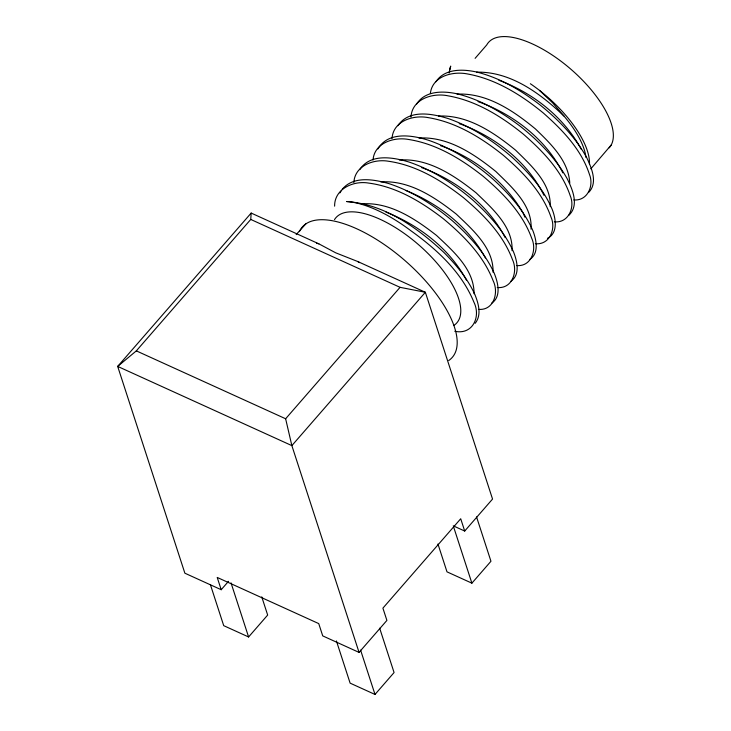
<?xml version="1.0" encoding="UTF-8"?>
<svg xmlns="http://www.w3.org/2000/svg" width="731" height="731" viewBox="0 0 731 731"><rect width="100%" height="100%" fill="white"/><g stroke="black" fill="none" stroke-linecap="round" stroke-linejoin="round"><path stroke-width="1.1" d="M228.511 581.319L221.201 589.716L184.87 573.195L117.682 366.405L136.331 350.871L250.751 219.437L251.172 213.059L318.835 243.825L335.693 252.807L357.697 261.506L425.36 292.272L492.548 499.063L464.706 531.044L453.257 525.836M334.606 206.16C334.378 188.772 353.576 180.393 368.689 183.088C396.595 186.798 421.485 201.857 443.388 218.779C463.801 235.775 483.429 255.612 493.16 280.814C498.917 292.4 494.019 310.529 478.75 309.387M353.868 182.567C354.645 165.581 373.943 158.654 388.554 161.259C416.533 165.288 441.451 180.475 463.363 197.598C483.557 214.603 503.047 234.404 512.449 259.578C518.169 271.338 512.367 289.028 497.244 287.511M474.063 293.789C474.291 269.355 453.01 250.943 436.553 235.455C415.19 218.797 389.522 201.573 361.215 203.912M373.029 160.043C374.226 143.002 393.863 136.734 408.428 139.447C436.471 143.788 461.407 159.093 483.328 176.418C503.303 193.432 522.656 213.196 531.729 238.333C537.02 249.783 531.4 266.76 516.854 265.572M493.06 272.252C493.772 248.001 472.518 229.58 456.336 214.146C434.945 197.269 409.278 179.981 380.833 181.928M392.017 138.552C393.068 120.944 413.399 114.63 428.311 117.645C456.409 122.287 481.373 137.73 503.293 155.246C523.04 172.269 542.256 191.979 551 217.089C556.227 228.721 549.739 245.232 535.348 243.697M410.986 117.042C411.964 98.868 432.916 92.535 448.194 95.852C476.347 100.805 501.338 116.366 523.259 134.075C542.777 151.098 561.856 170.771 570.262 195.835C575.279 207.458 568.352 223.394 554.262 221.804M512.056 250.715C513.253 226.647 492.018 208.216 476.109 192.838C454.444 175.55 428.32 157.896 399.345 160.034M430.349 93.513C432.323 75.823 453.257 70.87 468.087 74.069C496.285 79.323 521.294 95.003 543.206 112.912C562.495 129.935 581.447 149.563 589.506 174.572C594.111 185.939 587.377 201.153 573.771 199.929M531.035 229.168C532.735 205.292 511.517 186.853 495.883 171.529C474.2 154.022 448.066 136.304 418.964 138.04M449.072 72.981L450.707 66.092A94.29 39.858 41 0 0 449.702 69.902M550.251 206.645C551.256 183.317 531.008 165.325 515.657 150.23C493.955 132.503 467.822 114.721 438.591 116.065M475.187 323.312C481.884 314.897 478.449 303.411 474.848 294.429C467.484 278.465 456.135 264.786 443.836 252.387C417.035 227.442 384.369 204.095 346.695 201.546A94.29 39.858 41 0 1 410.84 230.713C436.709 249.216 461.581 272.042 473.852 302.04C481.126 316.569 472.802 335.182 454.783 331.262M339.86 192.911L341.021 191.138M342.19 189.366C353.375 175.604 374.016 179.36 388.993 183.645C412.494 191.394 433.638 204.963 452.443 220.844C469.201 235.711 484.854 252.643 494.22 273.23C498.003 282.468 501.649 296.96 491.424 303.356M359.789 169.638C370.133 153.218 393.232 157.22 408.967 162.026C432.469 169.985 453.604 183.664 472.381 199.691C488.957 214.558 504.472 231.462 513.582 252.031C517.109 261.031 520.426 274.664 510.987 281.161M377.9 148.96C388.198 131.141 412.512 135.089 428.951 140.416C452.443 148.576 473.578 162.373 492.319 178.547C508.703 193.413 524.081 210.281 532.936 230.822C536.38 239.759 539.314 253.401 529.692 259.505M397.865 125.723C408.985 108.946 432.697 113.588 448.935 118.815C472.418 127.176 493.544 141.083 512.248 157.393C528.449 172.26 543.69 189.091 552.28 209.605C555.852 218.697 558.173 233.189 547.473 238.315M416.56 104.167C424.885 90.562 443.096 90.781 456.893 93.778C480.23 99.425 501.283 111.834 520.234 126.262C538.628 140.955 555.569 158.051 567.174 178.693C572.565 189.475 579.345 205.31 568.937 215.243M590.84 168.797L611.116 145.113M435.904 81.781C444.676 68.348 462.951 68.952 476.831 72.067C500.196 77.943 521.267 90.48 540.218 105.072C558.447 119.793 575.251 136.88 586.646 157.53C591.47 167.728 598.031 182.485 588.939 192.152M475.104 58.343L486.736 44.929A80.118 33.873 41 0 1 568.654 67.325A80.118 33.873 41 0 1 609.188 147.826M251.172 213.059L117.682 366.405L291.861 445.618L359.058 652.408L386.9 620.418L382.907 608.137L460.713 518.754L464.706 531.044M285.629 418.762L400.058 287.329L425.36 292.272L291.861 445.618L285.629 418.762L136.331 350.871M210.364 584.553L223.713 625.654L248.595 636.966L267.665 615.063L261.753 596.852M336.415 640.95L350.122 683.138L375.003 694.45L394.073 672.547L379.663 628.194M437.951 544.001L446.997 571.852L471.888 583.164L490.958 561.262L476.548 516.908M296.183 234.596L305.878 223.841M457.076 94.135C486.837 92.673 513.436 110.756 535.421 128.93C550.607 143.641 568.645 160.719 569.778 183.198M476.703 72.159C510.713 71.446 540.492 93.559 563.976 116.065A76.015 32.137 41 0 1 585.97 157.448M421.613 167.591C456.19 180.064 488.025 204.671 505.158 237.575M440.427 145.606C474.583 157.631 505.285 181.845 523.323 213.434M459.232 123.612C494.448 136.213 527.188 161.35 543.946 195.268M478.037 101.6C513.253 114.1 545.81 139.164 562.833 172.863M498.862 80.273C532.972 92.828 563.966 117.198 581.355 149.426M385.95 212.091C419.009 225.148 449.556 248.586 466.497 280.256M405.778 190.453C438.417 203.565 468.47 226.747 485.421 257.97M250.751 219.437L400.058 287.329M359.058 652.408L322.727 635.888L318.734 623.598L217.208 577.435L221.201 589.716M539.451 90.361L552.654 102.861L563.976 116.065M523.707 214.366L524.867 217.153M453.613 526.923L471.888 583.164M360.593 650.106L375.003 694.45M231.023 582.881L248.595 636.966M316.477 243.259A99.352 41.996 41 0 1 318.835 243.825M357.697 261.506A99.352 41.996 41 0 1 359.515 262.648M530.359 83.727A80.118 33.873 41 0 1 589.46 164.128M334.496 219.629A80.118 33.873 41 0 1 419.859 245.835A80.118 33.873 41 0 1 453.896 325.432M299.408 231.626A99.352 41.996 41 0 1 404.142 259.87A99.352 41.996 41 0 1 448.706 360.529"/></g></svg>
